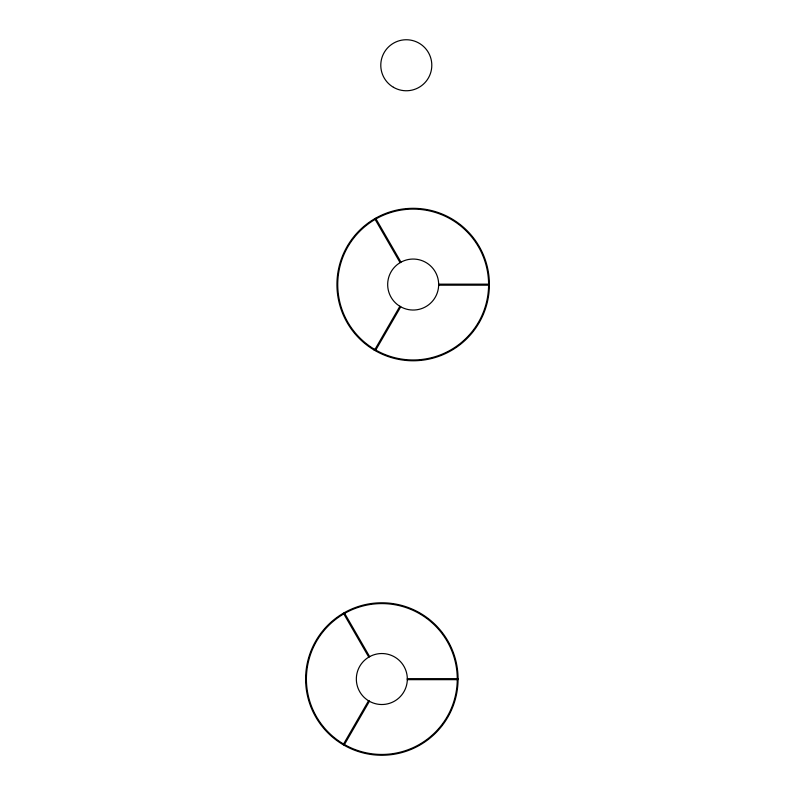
<?xml version="1.0" encoding="UTF-8"?>
<svg xmlns="http://www.w3.org/2000/svg" width="795" height="795" viewBox="0 0 795 795"><rect width="100%" height="100%" fill="white"/><g stroke="black" fill="none" stroke-linecap="round" stroke-linejoin="round"><path stroke-width="1.19" d="M399.855 306.314L374.614 350.029L375.498 350.535L400.74 306.82L399.855 306.314M368.522 700.793L343.291 744.508L344.175 745.014L369.407 701.309L368.522 700.793M375.727 218.416L374.842 218.933L400.084 262.638L400.968 262.131L375.727 218.416M344.404 612.895L343.519 613.412L368.751 657.117L369.635 656.61L344.404 612.895M489.144 284.163L438.671 284.163L438.671 285.186L489.144 285.186L489.144 284.163M457.821 678.642L407.348 678.642L407.348 679.665L457.821 679.665L457.821 678.642M369.089 701.101A25.49 25.49 0 0 0 407.328 679.019A25.49 25.49 0 0 0 369.089 656.948A25.49 25.49 0 0 0 369.089 701.101M343.152 743.782A75.436 75.436 0 0 0 457.254 680.142A75.436 75.436 0 0 0 345.09 613.144A75.436 75.436 0 0 0 343.152 743.782M342.744 744.468A76.231 76.231 0 0 0 458.059 680.152A76.231 76.231 0 0 0 344.702 612.448A76.231 76.231 0 0 0 342.744 744.468M400.422 306.622A25.49 25.49 0 0 0 438.661 284.54A25.49 25.49 0 0 0 400.422 262.469A25.49 25.49 0 0 0 400.422 306.622M374.485 349.303A75.436 75.436 0 0 0 488.587 285.663A75.436 75.436 0 0 0 376.423 218.665A75.436 75.436 0 0 0 374.485 349.303M374.077 349.989A76.231 76.231 0 0 0 489.392 285.673A76.231 76.231 0 0 0 376.035 217.969A76.231 76.231 0 0 0 374.077 349.989M393.426 87.281A25.51 25.51 0 0 0 431.804 65.389A25.51 25.51 0 0 0 393.654 43.099A25.51 25.51 0 0 0 393.426 87.281"/></g></svg>
